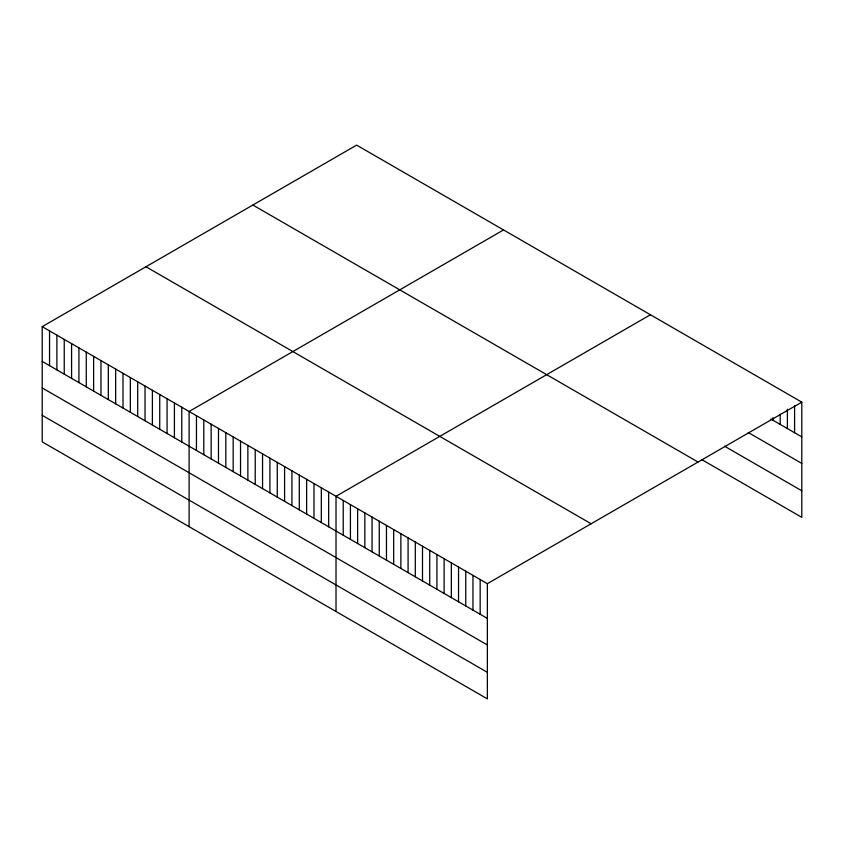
<?xml version="1.0" encoding="UTF-8"?>
<svg xmlns="http://www.w3.org/2000/svg" width="844" height="844" viewBox="0 0 844 844"><rect width="100%" height="100%" fill="white"/><g stroke="black" fill="none" stroke-linecap="round" stroke-linejoin="round"><path stroke-width="1.27" d="M42.2 326.66L487.368 583.668L487.368 698.874L42.2 441.855L42.2 326.66L356.632 145.126L801.8 402.145L801.8 517.34L701.923 459.685M503.53 229.937L189.109 411.471L189.109 526.677M650.439 314.749L336.017 496.283L336.017 611.489M487.368 583.668L801.8 402.145M770.91 419.046L801.8 436.886M748.259 432.518L801.8 463.43M724.574 446.212L801.8 490.797M252.862 205.029L698.041 462.048M145.959 266.746L591.138 523.765M42.2 361.401L487.368 618.42M42.2 387.945L487.368 644.964M42.2 415.311L487.368 672.33M794.594 405.7L794.594 432.719M787.389 409.256L787.389 428.562M780.172 414.109L780.172 424.395M772.967 417.664L772.967 420.238M480.162 579.511L480.162 614.253M472.957 575.355L472.957 610.096M465.751 571.188L465.751 605.929M458.545 567.031L458.545 601.772M451.34 562.864L451.34 597.605M444.123 558.707L444.123 593.448M436.918 554.54L436.918 589.291M429.712 550.383L429.712 585.124M422.506 546.226L422.506 580.967M415.301 542.059L415.301 576.8M408.085 537.902L408.085 572.643M400.879 533.735L400.879 568.476M393.673 529.578L393.673 564.319M386.468 525.411L386.468 560.152M379.262 521.254L379.262 555.996M372.056 517.098L372.056 551.839M364.84 512.93L364.84 547.672M357.634 508.774L357.634 543.515M350.429 504.606L350.429 539.348M343.223 500.45L343.223 535.191M328.664 492.041L328.664 526.783M321.321 487.8L321.321 522.552M313.979 483.559L313.979 518.311M306.636 479.318L306.636 514.07M299.282 475.088L299.282 509.829M291.94 470.846L291.94 505.588M284.597 466.605L284.597 501.347M277.254 462.364L277.254 497.105M269.911 458.123L269.911 492.864M262.558 453.882L262.558 488.623M255.215 449.641L255.215 484.382M247.872 445.4L247.872 480.141M240.529 441.159L240.529 475.9M233.176 436.918L233.176 471.659M225.833 432.677L225.833 467.418M218.49 428.435L218.49 463.177M211.148 424.194L211.148 458.936M203.794 419.953L203.794 454.694M196.452 415.712L196.452 450.453M181.766 407.23L181.766 441.971M174.413 402.989L174.413 437.73M167.07 398.748L167.07 433.489M159.727 394.507L159.727 429.248M152.384 390.266L152.384 425.007M145.031 386.024L145.031 420.766M137.688 381.783L137.688 416.525M130.345 377.542L130.345 412.283M123.002 373.301L123.002 408.042M115.649 369.06L115.649 403.801M108.306 364.819L108.306 399.56M100.963 360.578L100.963 395.319M93.621 356.337L93.621 391.078M86.267 352.096L86.267 386.837M78.925 347.855L78.925 382.596M71.582 343.613L71.582 378.355M64.239 339.372L64.239 374.124M56.886 335.131L56.886 369.883M49.543 330.89L49.543 365.642"/></g></svg>
